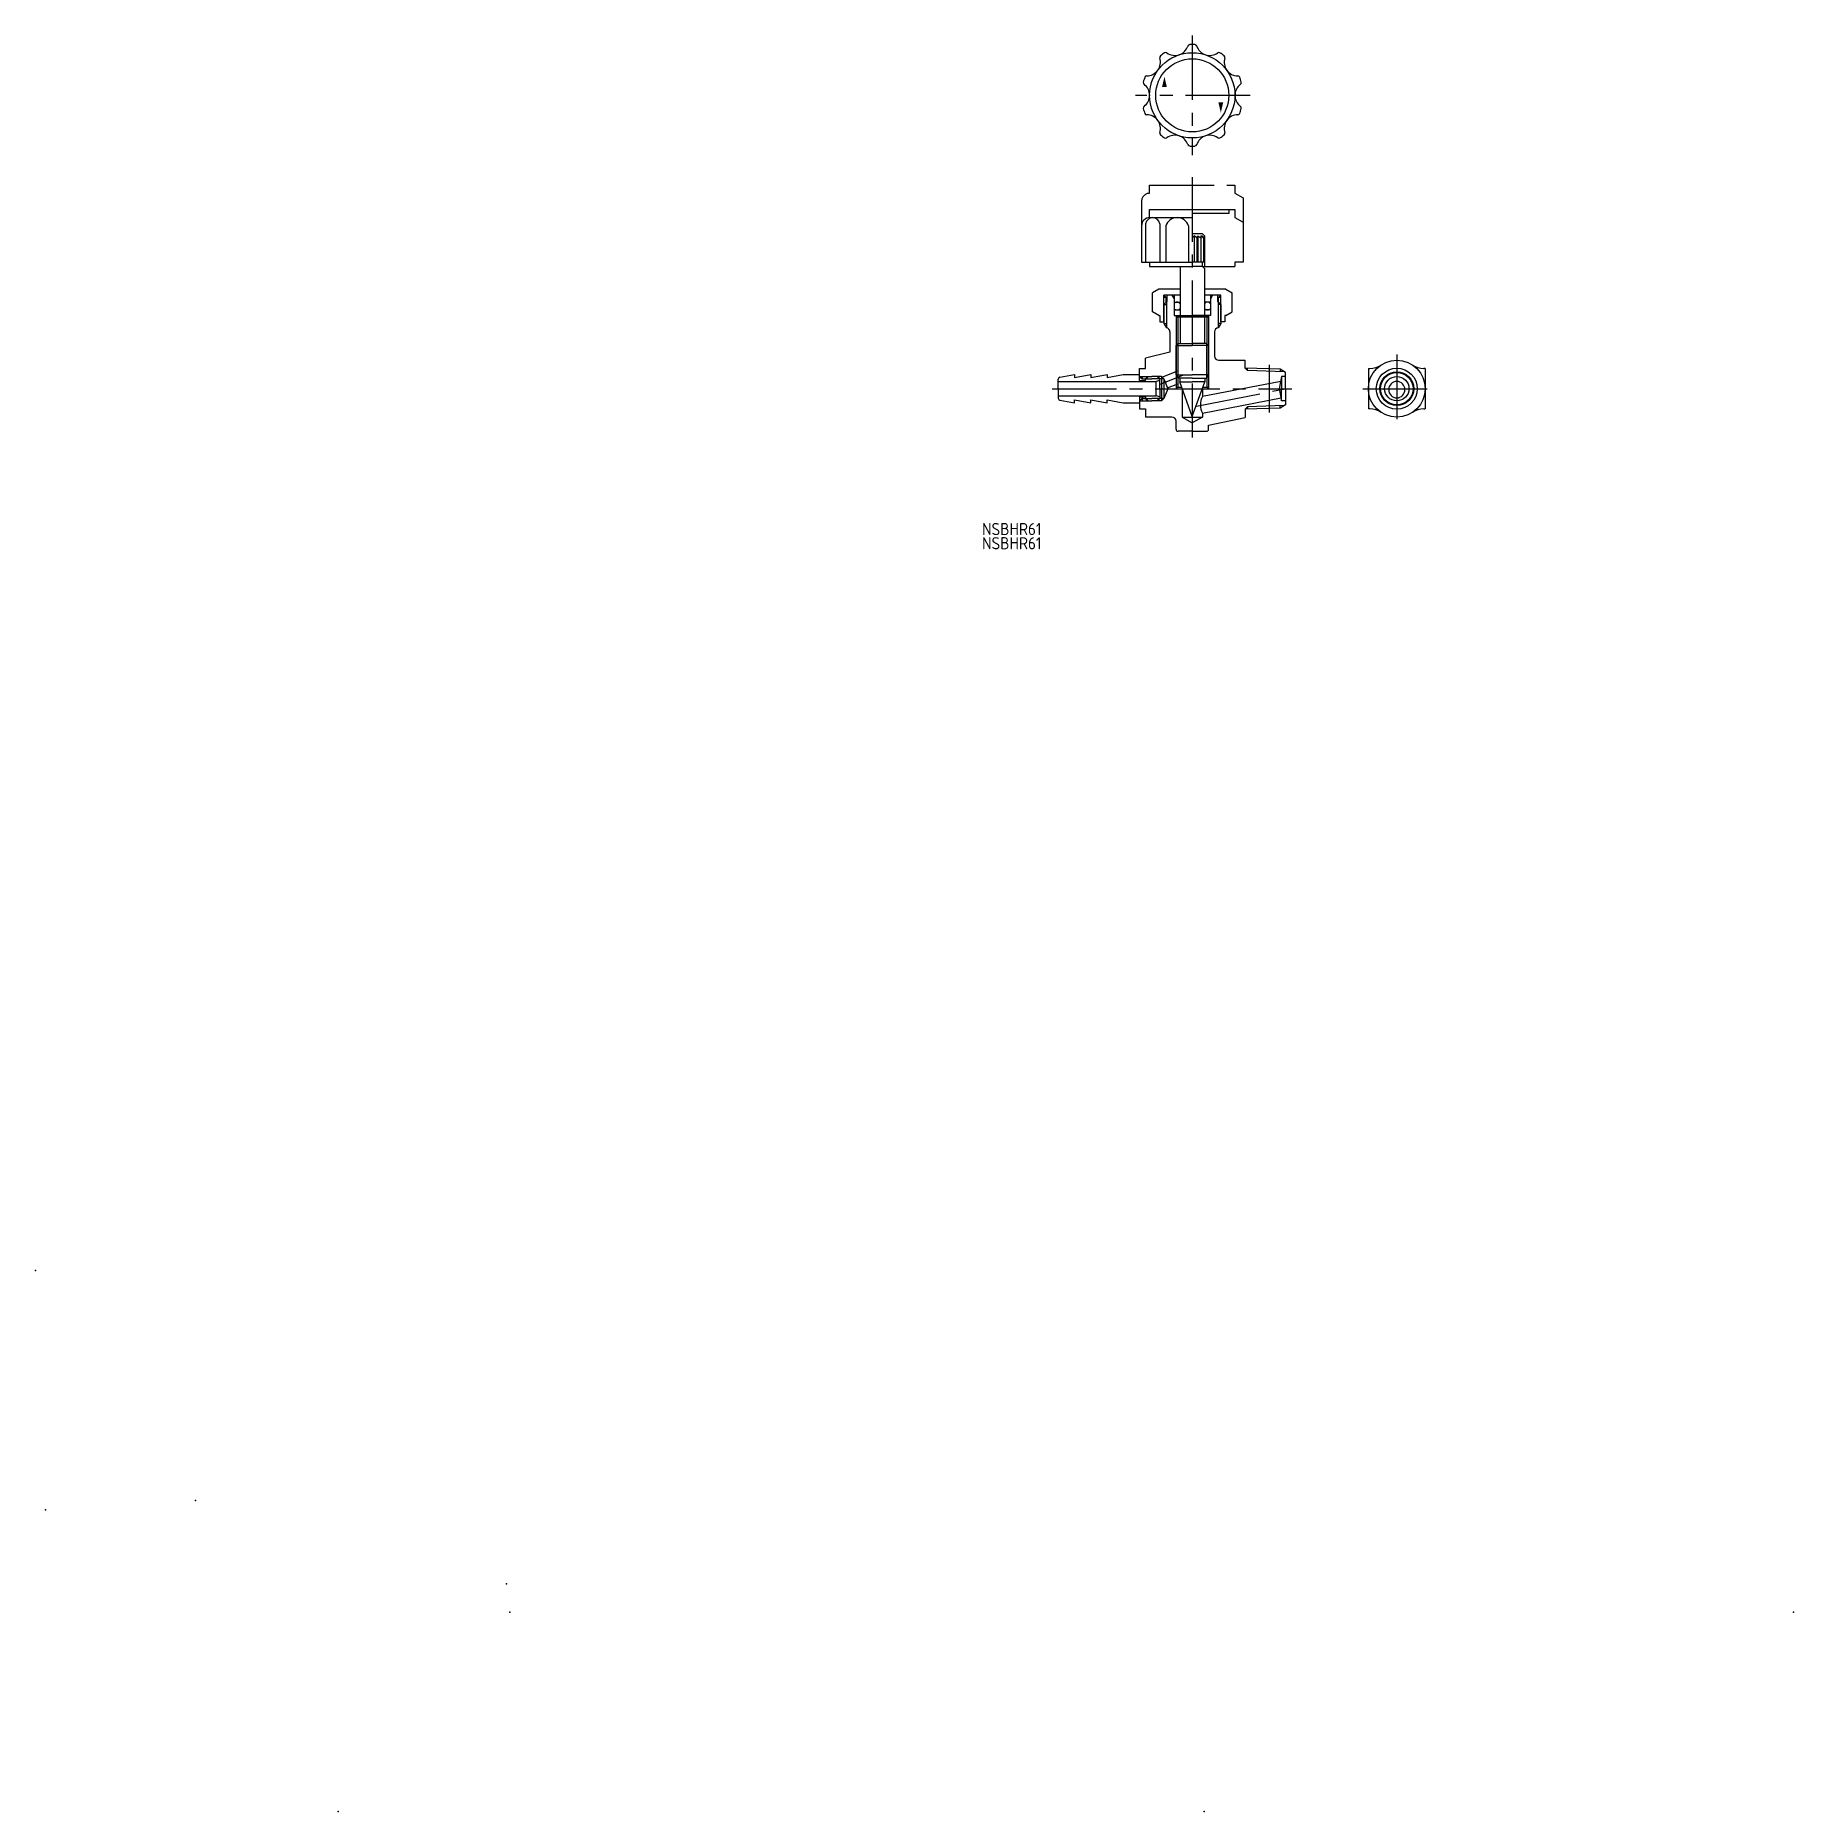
# Model space of a CAD drawing. Extents: x -117 to 316, y -49 to 388.
import ezdxf

# ---------------------------------------------------------------- set-up
doc = ezdxf.new("R2010")
doc.units = 0
doc.header["$LTSCALE"] = 0.5
doc.linetypes.add('CENTER', pattern=[50.8, 31.75, -6.35, 6.35, -6.35])
doc.linetypes.add('PHANTOM', pattern=[63.5, 31.75, -6.35, 6.35, -6.35, 6.35, -6.35])
doc.layers.get('0').update_dxf_attribs({"linetype": 'CONTINUOUS'})
doc.layers.add('CENTER', color=1, linetype='CENTER')
doc.styles.get("Standard").update_dxf_attribs({"font": 'ISOCP.SHX', "bigfont": 'EXTFONT.SHX'})
doc.styles.add('ｽﾀｲﾙ1', font='txt')

msp = doc.modelspace()

# ---------------------------------------------------------------- linework, layer by layer
at = {"color": 3, "linetype": 'PHANTOM'}
for p, q in [((157.55, 351.53), (178.55, 351.53)), ((157.55, 349.53), (157.55, 351.53)), ((178.55, 351.53), (178.55, 349.53)), ((155.55, 347.53), (155.55, 337.38)), ((178.55, 349.53), (180.55, 348.38)), ((180.55, 348.38), (180.55, 337.38))]:
    msp.add_line(p, q, dxfattribs=at)
at = {"color": 7, "linetype": 'CONTINUOUS'}
for p, q in [((155.55, 341.53), (155.55, 332.53)), ((156.56, 342.02), (156.56, 332.53)), ((157.55, 345.53), (178.55, 345.53)), ((157.55, 343.53), (157.55, 345.53)), ((157.55, 343.53), (168.05, 343.53)), ((160.04, 342.02), (160.04, 332.53)), ((161.52, 341.53), (161.52, 332.53)), ((167.14, 341.53), (167.14, 332.53)), ((177.05, 344.53), (168.05, 344.53)), ((177.05, 345.53), (177.05, 344.53)), ((178.55, 345.53), (178.55, 343.53)), ((178.55, 343.53), (180.55, 342.38)), ((180.55, 342.38), (180.55, 332.53)), ((170.55, 339.53), (168.05, 339.53)), ((168.54, 339.03), (168.05, 338.53)), ((169.2, 338.53), (168.54, 339.03)), ((168.54, 339.03), (168.54, 332.53)), ((169.2, 338.53), (169.44, 339.03)), ((169.2, 338.53), (169.2, 332.53)), ((169.44, 339.03), (170.18, 338.53)), ((169.44, 339.03), (169.44, 332.53)), ((170.13, 339.03), (170.18, 338.53)), ((170.83, 338.53), (170.13, 339.03)), ((170.18, 338.53), (170.18, 332.53)), ((170.51, 339.03), (171.05, 338.53)), ((170.83, 338.53), (170.51, 339.03)), ((170.55, 339.53), (171.05, 339.03)), ((170.83, 338.53), (170.83, 332.53)), ((171.05, 339.03), (171.05, 331.53)), ((155.55, 332.53), (168.05, 332.53)), ((157.55, 332.53), (157.55, 331.53)), ((171.05, 332.53), (168.05, 332.53)), ((170.55, 331.53), (170.55, 332.53)), ((178.55, 332.53), (178.55, 331.53)), ((180.55, 332.53), (178.55, 332.53)), ((157.55, 331.53), (168.05, 331.53)), ((165.05, 331.53), (165.05, 312.53)), ((170.55, 331.53), (168.05, 331.53)), ((170.55, 331.53), (171.05, 331.03)), ((170.55, 331.53), (178.55, 331.53)), ((171.05, 331.03), (171.05, 312.53)), ((165.05, 325.9), (159.8, 325.9)), ((165.05, 324.4), (161.05, 324.4)), ((161.6, 323.86), (161.05, 324.4)), ((161.6, 323.86), (161.05, 323.86)), ((161.6, 322.69), (161.6, 323.86)), ((161.8, 324.4), (161.8, 322.9)), ((163.05, 324.4), (163.55, 323.53)), ((163.55, 324.4), (163.55, 323.53)), ((176.3, 325.9), (171.05, 325.9)), ((175.05, 324.4), (171.05, 324.4)), ((173.05, 324.4), (172.55, 323.53)), ((172.55, 324.4), (172.55, 323.53)), ((174.3, 324.4), (174.3, 322.9)), ((174.51, 323.86), (175.05, 324.4)), ((175.05, 323.86), (174.51, 323.86)), ((174.51, 322.69), (174.51, 323.86)), ((160.05, 319.4), (160.05, 317.9)), ((161.67, 322.76), (161.05, 322.15)), ((161.05, 322.15), (161.05, 317.46)), ((161.05, 322.15), (161.67, 322.15)), ((161.8, 322.9), (161.67, 322.76)), ((163.55, 323.53), (163.55, 319.4)), ((163.55, 322.7), (165.05, 322.7)), ((163.55, 320.8), (165.05, 320.8)), ((163.55, 319.4), (168.05, 319.4)), ((164.05, 319.4), (172.05, 319.4)), ((164.46, 318.99), (164.05, 319.4)), ((172.55, 319.4), (168.05, 319.4)), ((172.55, 322.7), (171.05, 322.7)), ((172.55, 320.8), (171.05, 320.8)), ((171.65, 318.99), (172.05, 319.4)), ((172.55, 323.53), (172.55, 319.4)), ((174.3, 322.9), (174.44, 322.76)), ((174.44, 322.76), (175.05, 322.15)), ((175.05, 322.15), (174.44, 322.15)), ((175.05, 322.15), (174.44, 322.15)), ((175.05, 322.15), (175.05, 317.46)), ((176.05, 319.4), (176.05, 317.9)), ((160.05, 317.9), (161.05, 317.9)), ((161.05, 317.46), (161.67, 317.46)), ((161.05, 317.46), (161.67, 316.39)), ((162.55, 315.4), (162.55, 310.4)), ((172.05, 318.99), (164.05, 318.99)), ((164.46, 318.99), (164.46, 301.81)), ((171.65, 318.99), (171.65, 301.81)), ((173.55, 315.4), (173.55, 309.4)), ((175.05, 317.46), (174.44, 317.46)), ((175.05, 317.46), (174.44, 316.39)), ((176.05, 317.9), (175.05, 317.9)), ((164.51, 312.53), (164.05, 312.07)), ((164.05, 304.83), (164.05, 312.07)), ((164.05, 312.07), (168.05, 312.07)), ((164.51, 312.53), (168.05, 312.53)), ((165.05, 312.53), (168.05, 312.53)), ((171.05, 312.53), (168.05, 312.53)), ((171.59, 312.53), (168.05, 312.53)), ((172.05, 312.07), (168.05, 312.07)), ((171.59, 312.53), (172.05, 312.07)), ((172.05, 312.07), (172.05, 304.83)), ((155.05, 303.4), (155.05, 306.4)), ((155.05, 306.4), (156.55, 306.4)), ((162.55, 310.4), (156.55, 308.9)), ((156.55, 306.4), (156.55, 308.9)), ((174.55, 308.4), (181.05, 308.4)), ((181.05, 306.45), (181.05, 308.4)), ((181.65, 305.85), (181.65, 306.43)), ((135.05, 301.4), (135.05, 303.73)), ((135.05, 303.15), (159.12, 303.15)), ((135.46, 304.23), (139.05, 304.9)), ((139.05, 304.15), (143.05, 304.9)), ((139.05, 304.9), (139.05, 304.15)), ((143.05, 304.15), (147.05, 304.9)), ((143.05, 304.9), (143.05, 304.15)), ((147.05, 304.15), (151.05, 304.9)), ((147.05, 304.9), (147.05, 304.15)), ((151.05, 304.9), (155.05, 304.9)), ((155.05, 304.4), (155.67, 303.79)), ((155.05, 303.4), (156.55, 303.4)), ((155.67, 304.4), (155.67, 303.79)), ((155.67, 303.79), (158.05, 303.79)), ((156.55, 303.79), (157.17, 304.4)), ((156.55, 303.4), (156.55, 303.79)), ((161.05, 303.79), (158.05, 303.79)), ((160.05, 303.4), (159.12, 303.15)), ((159.12, 299.65), (159.12, 303.15)), ((160.05, 303.79), (159.44, 304.4)), ((160.05, 301.4), (160.05, 303.79)), ((160.44, 304.4), (160.44, 298.4)), ((161.05, 303.79), (160.44, 304.4)), ((160.59, 304.25), (164.46, 305.82)), ((161.05, 303.79), (161.05, 299.01)), ((161.05, 303.79), (162.04, 301.4)), ((161.97, 301.58), (164.46, 302.58)), ((164.05, 304.83), (164.51, 304.03)), ((164.05, 304.83), (168.05, 304.83)), ((168.05, 304.03), (164.51, 304.03)), ((164.95, 304.03), (164.95, 303.05)), ((164.95, 303.05), (168.05, 303.05)), ((168.05, 294.53), (164.95, 303.05)), ((172.05, 304.83), (168.05, 304.83)), ((168.05, 304.03), (171.59, 304.03)), ((168.05, 294.53), (171.15, 303.05)), ((171.15, 303.05), (168.05, 303.05)), ((189.82, 303.2), (170.55, 299.45)), ((171.15, 304.03), (171.15, 303.05)), ((172.05, 304.83), (171.59, 304.03)), ((190.05, 304.4), (189.47, 301.4)), ((189.7, 306.18), (189.7, 305.6)), ((190.05, 304.4), (190.05, 301.4)), ((191.05, 304.4), (190.05, 304.4)), ((135.05, 301.4), (135.05, 299.06)), ((135.05, 299.65), (159.12, 299.65)), ((135.46, 298.57), (139.05, 297.9)), ((139.05, 298.65), (143.05, 297.9)), ((139.05, 297.9), (139.05, 298.65)), ((143.05, 297.9), (143.05, 298.65)), ((143.05, 298.65), (147.05, 297.9)), ((147.05, 298.65), (151.05, 297.9)), ((147.05, 297.9), (147.05, 298.65)), ((151.05, 297.9), (155.05, 297.9)), ((155.05, 299.4), (155.05, 296.4)), ((155.05, 299.4), (156.55, 299.4)), ((155.67, 299.01), (155.05, 298.4)), ((155.67, 299.4), (155.67, 298.4)), ((155.67, 299.01), (158.05, 299.01)), ((156.55, 299.4), (156.55, 299.01)), ((156.55, 299.01), (157.17, 298.4)), ((161.05, 299.01), (158.05, 299.01)), ((160.05, 299.4), (159.12, 299.65)), ((160.05, 299.01), (159.44, 298.4)), ((160.05, 301.4), (160.05, 299.01)), ((161.05, 299.01), (160.44, 298.4)), ((162.04, 301.4), (161.05, 299.01)), ((164.05, 301.81), (165.41, 301.81)), ((164.46, 301.81), (164.05, 301.4)), ((164.05, 301.4), (165.55, 301.4)), ((165.55, 301.4), (165.55, 294.4)), ((170.55, 301.4), (172.05, 301.4)), ((170.55, 301.4), (170.55, 299.45)), ((170.55, 301.4), (170.55, 299.45)), ((170.55, 295.38), (189.91, 299.14)), ((170.7, 301.81), (172.05, 301.81)), ((171.65, 301.81), (172.05, 301.4)), ((189.47, 301.4), (190.05, 298.4)), ((190.05, 298.4), (190.05, 301.4)), ((191.05, 298.4), (190.05, 298.4)), ((155.05, 296.4), (156.55, 296.4)), ((156.55, 296.4), (156.55, 294.4)), ((163.05, 294.4), (156.55, 294.4)), ((164.05, 291.4), (164.05, 293.4)), ((165.55, 294.4), (168.05, 292.96)), ((165.55, 294.4), (170.55, 294.4)), ((170.55, 294.4), (168.05, 292.96)), ((170.55, 295.38), (170.55, 294.4)), ((172.05, 292.4), (181.05, 294.29)), ((181.05, 296.35), (181.05, 294.29)), ((181.65, 296.95), (181.65, 296.37)), ((189.7, 296.62), (189.7, 297.2)), ((168.05, 290.9), (164.55, 290.9)), ((168.05, 290.9), (171.55, 290.9)), ((172.05, 291.4), (172.05, 292.4))]:
    msp.add_line(p, q, dxfattribs=at)
for p, q in [((159.8, 325.9), (158.24, 325)), ((158.24, 320.3), (158.24, 325)), ((176.3, 325.9), (177.87, 325)), ((177.87, 320.3), (177.87, 325)), ((159.8, 319.4), (158.24, 320.3)), ((159.8, 319.4), (160.05, 319.4)), ((176.3, 319.4), (176.05, 319.4)), ((176.3, 319.4), (177.87, 320.3)), ((189.7, 306.18), (181.05, 306.45)), ((211.42, 306.4), (211.42, 296.4)), ((211.42, 306.4), (211.79, 306.4)), ((225.42, 306.4), (225.05, 306.4)), ((225.42, 306.4), (225.42, 296.4)), ((191.05, 305.4), (189.7, 306.18)), ((191.05, 301.4), (191.05, 305.4)), ((191.05, 301.4), (191.05, 297.4)), ((189.7, 296.62), (181.05, 296.35)), ((191.05, 297.4), (189.7, 296.62)), ((211.79, 296.4), (211.42, 296.4)), ((225.05, 296.4), (225.42, 296.4))]:
    msp.add_line(p, q)
at = {"color": 3, "linetype": 'CONTINUOUS'}
for p, q in [((161.05, 317.9), (161.05, 324.4)), ((175.05, 317.9), (175.05, 324.4)), ((161.67, 322.76), (161.67, 316.39)), ((164.05, 319.4), (164.05, 301.4)), ((172.05, 319.4), (172.05, 301.4)), ((174.44, 322.76), (174.44, 316.39)), ((164.51, 312.53), (164.51, 304.03)), ((171.59, 312.53), (171.59, 304.03)), ((181.05, 306.45), (181.65, 305.85)), ((155.05, 304.4), (158.05, 304.4)), ((160.44, 304.4), (158.05, 304.4)), ((190.76, 305.57), (181.65, 305.85)), ((155.05, 298.4), (158.05, 298.4)), ((160.44, 298.4), (158.05, 298.4)), ((181.05, 296.35), (181.65, 296.95)), ((190.76, 297.23), (181.65, 296.95))]:
    msp.add_line(p, q, dxfattribs=at)
at = {"color": 7, "linetype": 'CONTINUOUS'}
for centre, radius in [((168.05, 373.66), 10.5), ((168.05, 373.66), 9), ((218.42, 301.4), 5.05), ((218.42, 301.4), 4), ((218.42, 301.4), 3)]:
    msp.add_circle(centre, radius, dxfattribs=at)
msp.add_circle((218.42, 301.4), 7)
at = {"color": 3, "linetype": 'CONTINUOUS'}
msp.add_circle((218.42, 301.4), 4.17, dxfattribs=at)
at = {"color": 7, "linetype": 'CONTINUOUS'}
for centre, radius, start, end in [((163.77, 386.84), 3.36, 234.0557, 341.9443), ((167.44, 385.65), 0.5, 92.9227, 161.9443), ((168.05, 373.66), 12.5, 87.0773, 92.9227), ((168.67, 385.65), 0.5, 18.0557, 87.0773), ((172.34, 386.84), 3.36, 198.0557, 305.9443), ((156.84, 381.81), 3.36, 270.0557, 17.9443), ((160.52, 383), 0.5, 128.9227, 197.9443), ((168.05, 373.66), 12.5, 123.0773, 128.9227), ((161.51, 383.72), 0.5, 54.0557, 123.0773), ((174.6, 383.72), 0.5, 56.9227, 125.9443), ((168.05, 373.66), 12.5, 51.0773, 56.9227), ((175.59, 383), 0.5, 342.0557, 51.0773), ((179.27, 381.81), 3.36, 162.0557, 269.9443), ((156.47, 376.78), 0.5, 164.9227, 233.9443), ((168.05, 373.66), 12.5, 159.0773, 164.9227), ((154.2, 373.66), 3.36, 306.0557, 53.9443), ((156.85, 377.95), 0.5, 90.0557, 159.0773), ((181.91, 373.66), 3.36, 126.0557, 233.9443), ((179.26, 377.95), 0.5, 20.9227, 89.9443), ((168.05, 373.66), 12.5, 15.0773, 20.9227), ((179.64, 376.78), 0.5, 306.0557, 15.0773), ((156.47, 370.54), 0.5, 126.0557, 195.0773), ((168.05, 373.66), 12.5, 195.0773, 200.9227), ((156.85, 369.38), 0.5, 200.9227, 269.9443), ((156.84, 365.52), 3.36, 342.0557, 89.9443), ((179.27, 365.52), 3.36, 90.0557, 197.9443), ((179.26, 369.38), 0.5, 270.0557, 339.0773), ((168.05, 373.66), 12.5, 339.0773, 344.9227), ((179.64, 370.54), 0.5, 344.9227, 53.9443), ((160.52, 364.33), 0.5, 162.0557, 231.0773), ((168.05, 373.66), 12.5, 231.0773, 236.9227), ((161.51, 363.61), 0.5, 236.9227, 305.9443), ((163.77, 360.48), 3.36, 18.0557, 125.9443), ((172.34, 360.48), 3.36, 54.0557, 161.9443), ((174.6, 363.61), 0.5, 234.0557, 303.0773), ((168.05, 373.66), 12.5, 303.0773, 308.9227), ((175.59, 364.33), 0.5, 308.9227, 17.9443), ((167.44, 361.68), 0.5, 198.0557, 267.0773), ((168.05, 373.66), 12.5, 267.0773, 272.9227), ((168.67, 361.68), 0.5, 272.9227, 341.9443), ((157.55, 341.53), 2, 90, 180), ((158.3, 341.78), 1.75, 8.0523, 171.9477), ((164.33, 340.56), 2.97, 19.127, 160.873), ((164.3, 321.75), 0.95, 37.8636, 142.1364), ((164.3, 321.75), 0.95, 217.8636, 322.1364), ((171.8, 321.75), 0.95, 37.8636, 142.1364), ((171.8, 321.75), 0.95, 217.8636, 322.1364), ((161.55, 315.4), 1, 0, 83.4866), ((174.55, 315.4), 1, 96.5134, 180), ((174.55, 309.4), 1, 180, 270), ((135.55, 303.73), 0.5, 100.6197, 180), ((218.45, 301.17), 2.03, 90.7862, 269.2138), ((218.39, 301.17), 2.03, 270.7862, 89.2138), ((135.55, 299.06), 0.5, 180, 259.3803), ((174.46, 297.41), 4.4, 152.4234, 207.5766), ((163.05, 293.4), 1, 0, 90), ((164.55, 291.4), 0.5, 180, 270), ((171.55, 291.4), 0.5, 270, 0)]:
    msp.add_arc(centre, radius, start, end, dxfattribs=at)
at = {"color": 3, "linetype": 'PHANTOM'}
msp.add_arc((157.55, 347.53), 2, 90, 180, dxfattribs=at)
for centre, start, end in [((211.79, 311.4), 270, 303.5573), ((225.05, 311.4), 236.4427, 270), ((211.79, 291.4), 56.4427, 90), ((225.05, 291.4), 90, 123.5573)]:
    msp.add_arc(centre, 5, start, end)
for p in [(-116.83, 84.18), (-77.42, 27.56), (-114.41, 25.2), (-0.85, 7), (0, 0), (0, 0), (316.11, 0), (-42.3, -49.07), (-42.3, -49.07), (171, -49.07)]:
    msp.add_point(p)
at = {"layer": 'CENTER', "color": 1, "linetype": 'CENTER'}
for p, q in [((168.05, 388.39), (168.05, 358.93)), ((182.29, 373.66), (154.05, 373.66)), ((168.05, 353.47), (168.05, 289.4)), ((187.08, 295.54), (187.08, 307.26)), ((218.42, 309.8), (218.42, 293)), ((160.01, 302.4), (165.91, 304.78)), ((133.55, 301.4), (192.55, 301.4)), ((169.08, 297.13), (191, 301.39)), ((210.02, 301.4), (226.82, 301.4))]:
    msp.add_line(p, q, dxfattribs=at)

# ---------------------------------------------------------------- texts
at = {"color": 7, "linetype": 'CONTINUOUS', "style": 'ｽﾀｲﾙ1', "width": 0.5}
msp.add_text('▲', height=3, dxfattribs=at).set_placement((160.2, 375.73))
msp.add_text('▲', height=3, rotation=180, dxfattribs=at).set_placement((176.07, 371.91))
at = {"color": 7, "linetype": 'CONTINUOUS'}
for p in [(116.3, 265.32), (116.3, 261.83)]:
    msp.add_text('NSBHR61', height=3, dxfattribs=at).set_placement(p)

doc.saveas('drawing.dxf')
